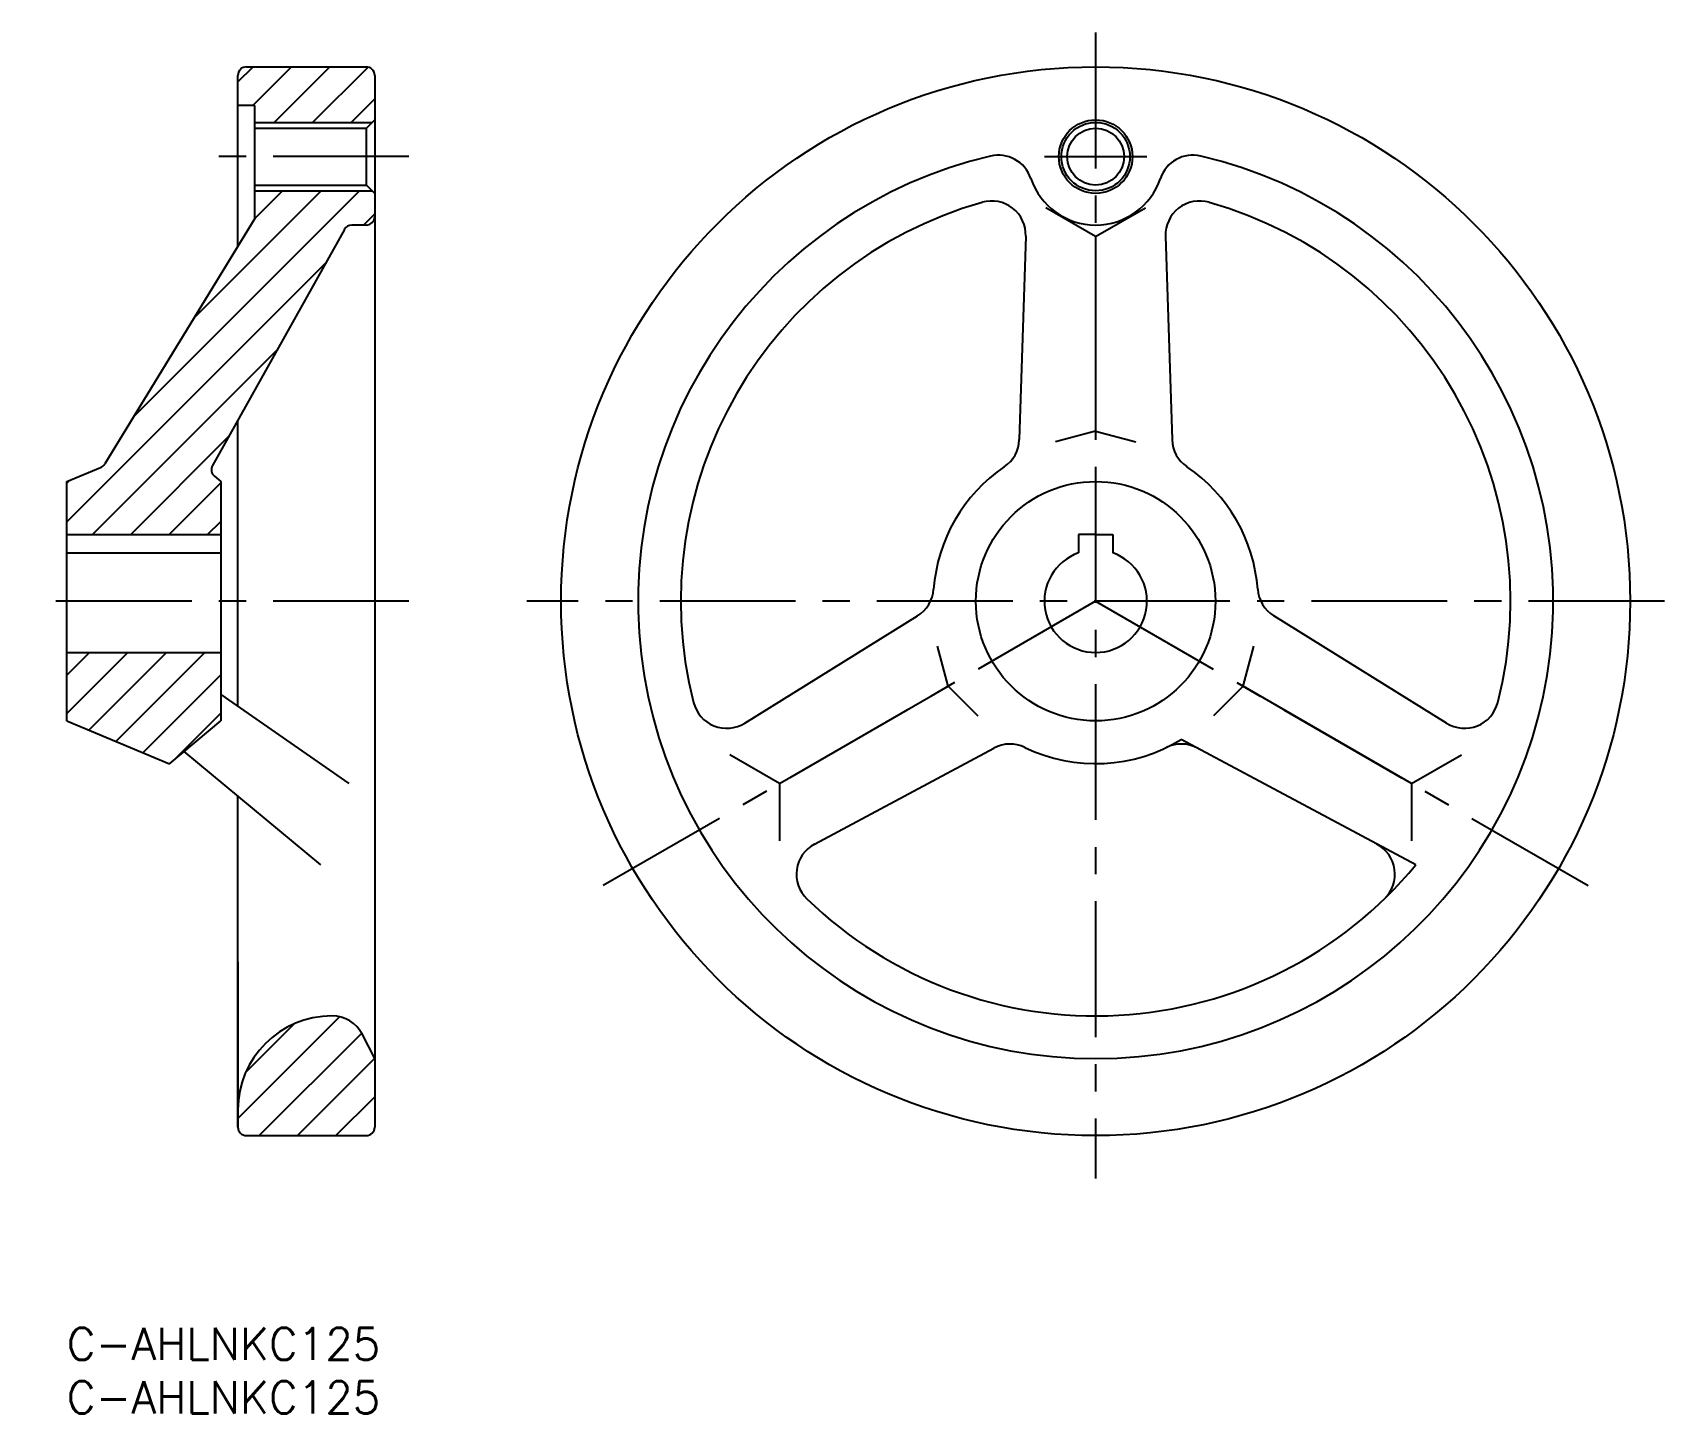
# Model space of a CAD drawing. Extents: x -4 to 187, y -10 to 151.
import ezdxf

# ---------------------------------------------------------------- set-up
doc = ezdxf.new("R2010")
doc.units = 0
doc.header["$LTSCALE"] = 0.5
doc.linetypes.add('CENTER', pattern=[50.8, 31.75, -6.35, 6.35, -6.35])
doc.layers.get('0').update_dxf_attribs({"linetype": 'CONTINUOUS'})
doc.layers.add('CENTER', color=1, linetype='CENTER')
doc.styles.get("Standard").update_dxf_attribs({"font": 'txt.shx', "height": 3, "bigfont": 'bigfont.shx'})

# ---------------------------------------------------------------- blocks, each defined once
blk = doc.blocks.new('*U13')
at = {"color": 7, "linetype": 'CONTINUOUS'}
blk.add_text('C-AHLNKC125', height=3.75, dxfattribs=at).set_placement((0, -3.75))
blk = doc.blocks.new('*U14')
at = {"color": 7, "linetype": 'CONTINUOUS'}
blk.add_text('C-AHLNKC125', height=3.75, dxfattribs=at).set_placement((0, -10))

msp = doc.modelspace()

# ---------------------------------------------------------------- linework, layer by layer
at = {"color": 3, "linetype": 'CONTINUOUS'}
for p, q in [((20, 145.72), (21.77, 147.49)), ((21.76, 142.99), (26.26, 147.49)), ((24.25, 140.99), (30.75, 147.49)), ((28.74, 140.99), (35.22, 147.47)), ((33.23, 140.99), (36, 143.76)), ((22, 140.99), (35.7, 140.99)), ((7.83, 106.61), (34.21, 132.99)), ((14.91, 118.18), (29.72, 132.99)), ((21.99, 129.76), (25.23, 132.99)), ((22, 132.99), (35.7, 132.99)), ((34.7, 128.99), (36, 130.29)), ((0, 94.29), (30.25, 124.54)), ((2.99, 92.79), (24.59, 114.39)), ((7.48, 92.79), (18.92, 104.24)), ((0, 98.78), (0.36, 99.15)), ((11.97, 92.79), (18, 98.82)), ((16.46, 92.79), (18, 94.33)), ((0, 76.33), (2.66, 78.99)), ((0, 71.84), (7.15, 78.99)), ((2.57, 69.92), (11.64, 78.99)), ((5.74, 68.6), (16.13, 78.99)), ((8.91, 67.28), (18, 76.37)), ((12.68, 66.56), (18, 71.88)), ((20, 24.49), (31.9, 36.39)), ((20.92, 29.9), (26.59, 35.57)), ((22.49, 22.49), (34.48, 34.48)), ((26.98, 22.49), (35.99, 31.5)), ((31.47, 22.49), (36, 27.02))]:
    msp.add_line(p, q, dxfattribs=at)
at = {"color": 7, "linetype": 'CONTINUOUS'}
for p, q in [((21, 147.49), (35, 147.49)), ((20, 126.5), (20, 146.49)), ((36, 146.49), (36, 23.49)), ((36, 146.49), (36, 129.99)), ((22, 142.99), (20, 142.99)), ((22, 129.77), (22, 142.99)), ((35, 140.29), (36, 141.29)), ((22, 140.32), (35, 140.32)), ((35, 140.29), (35, 133.69)), ((22, 133.67), (35, 133.67)), ((35, 133.69), (36, 132.69)), ((22, 129.77), (4.43, 101.05)), ((120.3, 127.65), (114.48, 131.01)), ((120.3, 127.65), (126.11, 131.01)), ((32.45, 128.48), (17.04, 100.86)), ((35, 128.99), (33.32, 128.99)), ((112.13, 127.67), (111.37, 103.89)), ((120.3, 127.65), (120.3, 104.89)), ((128.46, 127.67), (129.23, 103.89)), ((20, 72.7), (20, 106.17)), ((120.3, 104.89), (115.59, 103.63)), ((120.3, 104.89), (125, 103.63)), ((0, 98.99), (3.95, 100.64)), ((17.27, 99.6), (18, 98.99)), ((0, 70.99), (0, 98.99)), ((18, 98.99), (18, 70.99)), ((0, 92.79), (18, 92.79)), ((118.3, 92.79), (118.3, 90.65)), ((120.3, 92.79), (118.3, 92.79)), ((120.3, 92.79), (122.3, 92.79)), ((122.3, 92.79), (122.3, 90.65)), ((0, 90.65), (18, 90.65)), ((79.26, 70.73), (99.47, 83.28)), ((161.34, 70.73), (141.13, 83.28)), ((0, 78.99), (18, 78.99)), ((103.07, 75.05), (101.81, 79.75)), ((137.53, 75.05), (138.79, 79.75)), ((83.35, 63.66), (103.07, 75.05)), ((103.07, 75.05), (106.51, 71.6)), ((137.53, 75.05), (134.09, 71.6)), ((157.24, 63.66), (137.53, 75.05)), ((18, 74.1), (32.97, 63.66)), ((0, 70.99), (12, 65.99)), ((12, 65.99), (18, 70.99)), ((157.73, 54.15), (130.29, 68.83)), ((29.7, 54.15), (13.71, 67.42)), ((83.35, 63.66), (77.54, 67.02)), ((87.42, 56.58), (108.4, 67.81)), ((157.24, 63.66), (163.06, 67.02)), ((83.35, 63.66), (83.35, 56.95)), ((157.24, 63.66), (157.24, 56.95)), ((20, 23.49), (20, 62.2)), ((20, 42.8), (20, 23.49)), ((36, 31.49), (34.56, 34.31)), ((21, 22.49), (35, 22.49))]:
    msp.add_line(p, q, dxfattribs=at)
for centre, radius in [((120.3, 84.99), 62.5), ((120.3, 136.99), 4.3), ((120.3, 136.99), 3.32), ((120.3, 84.99), 14)]:
    msp.add_circle(centre, radius, dxfattribs=at)
at = {"color": 3, "linetype": 'CONTINUOUS'}
msp.add_circle((120.3, 136.99), 4, dxfattribs=at)
at = {"color": 7, "linetype": 'CONTINUOUS'}
for centre, radius, start, end in [((21, 146.49), 1, 90, 180), ((35, 146.49), 1, 0, 90), ((120.3, 84.99), 53.5, 103.2843, 76.7157), ((108.92, 133.17), 4, 18.5849, 103.2843), ((131.67, 133.17), 4, 76.7157, 161.4151), ((120.3, 136.99), 8, 198.5849, 341.4151), ((108.13, 127.8), 4, 358.1585, 105.8633), ((132.46, 127.8), 4, 74.1367, 181.8415), ((35, 129.99), 1, 270, 0), ((120.3, 84.99), 48.5, 105.8633, 194.1367), ((120.3, 84.99), 48.5, 345.8633, 74.1367), ((33.32, 127.99), 1, 90, 150.8499), ((107.37, 104.02), 4, 304.2016, 358.1585), ((133.23, 104.02), 4, 181.8415, 235.7984), ((3.57, 101.56), 1, 292.6199, 329.2056), ((17.91, 100.37), 1, 150.8499, 230.1944), ((120.3, 84.99), 19, 124.2016, 175.7984), ((120.3, 84.99), 19, 4.2016, 55.7984), ((120.3, 84.99), 6, 109.4712, 70.5288), ((97.36, 86.68), 4, 301.8415, 355.7984), ((143.24, 86.68), 4, 184.2016, 238.1585), ((77.15, 74.13), 4, 194.1367, 301.8415), ((163.45, 74.13), 4, 238.1585, 345.8633), ((120.3, 84.99), 19, 244.2016, 301.7263), ((110.29, 64.29), 4, 64.2016, 118.1585), ((130.31, 64.29), 4, 61.8415, 115.7984), ((89.31, 53.06), 4, 118.1585, 225.8633), ((151.29, 53.06), 4, 314.1367, 61.8415), ((120.3, 84.99), 48.5, 225.8633, 320.5058), ((31, 25.49), 11, 90, 180), ((31, 32.49), 4, 27.0189, 90), ((21, 23.49), 1, 180, 270), ((35, 23.49), 1, 270, 0)]:
    msp.add_arc(centre, radius, start, end, dxfattribs=at)
at = {"layer": 'CENTER', "color": 1, "linetype": 'CENTER'}
for p, q in [((120.3, 151.49), (120.3, 17.49)), ((40, 136.99), (16, 136.99)), ((114.3, 136.99), (126.3, 136.99)), ((40, 84.99), (-4, 84.99)), ((186.8, 84.99), (53.8, 84.99)), ((120.3, 84.99), (62.71, 51.74)), ((120.3, 84.99), (177.89, 51.74))]:
    msp.add_line(p, q, dxfattribs=at)

# ---------------------------------------------------------------- block references
at = {"color": 7, "linetype": 'CONTINUOUS'}
for name in ['*U13', '*U14']:
    msp.add_blockref(name, (0, 0), dxfattribs=at)

doc.saveas('drawing.dxf')
